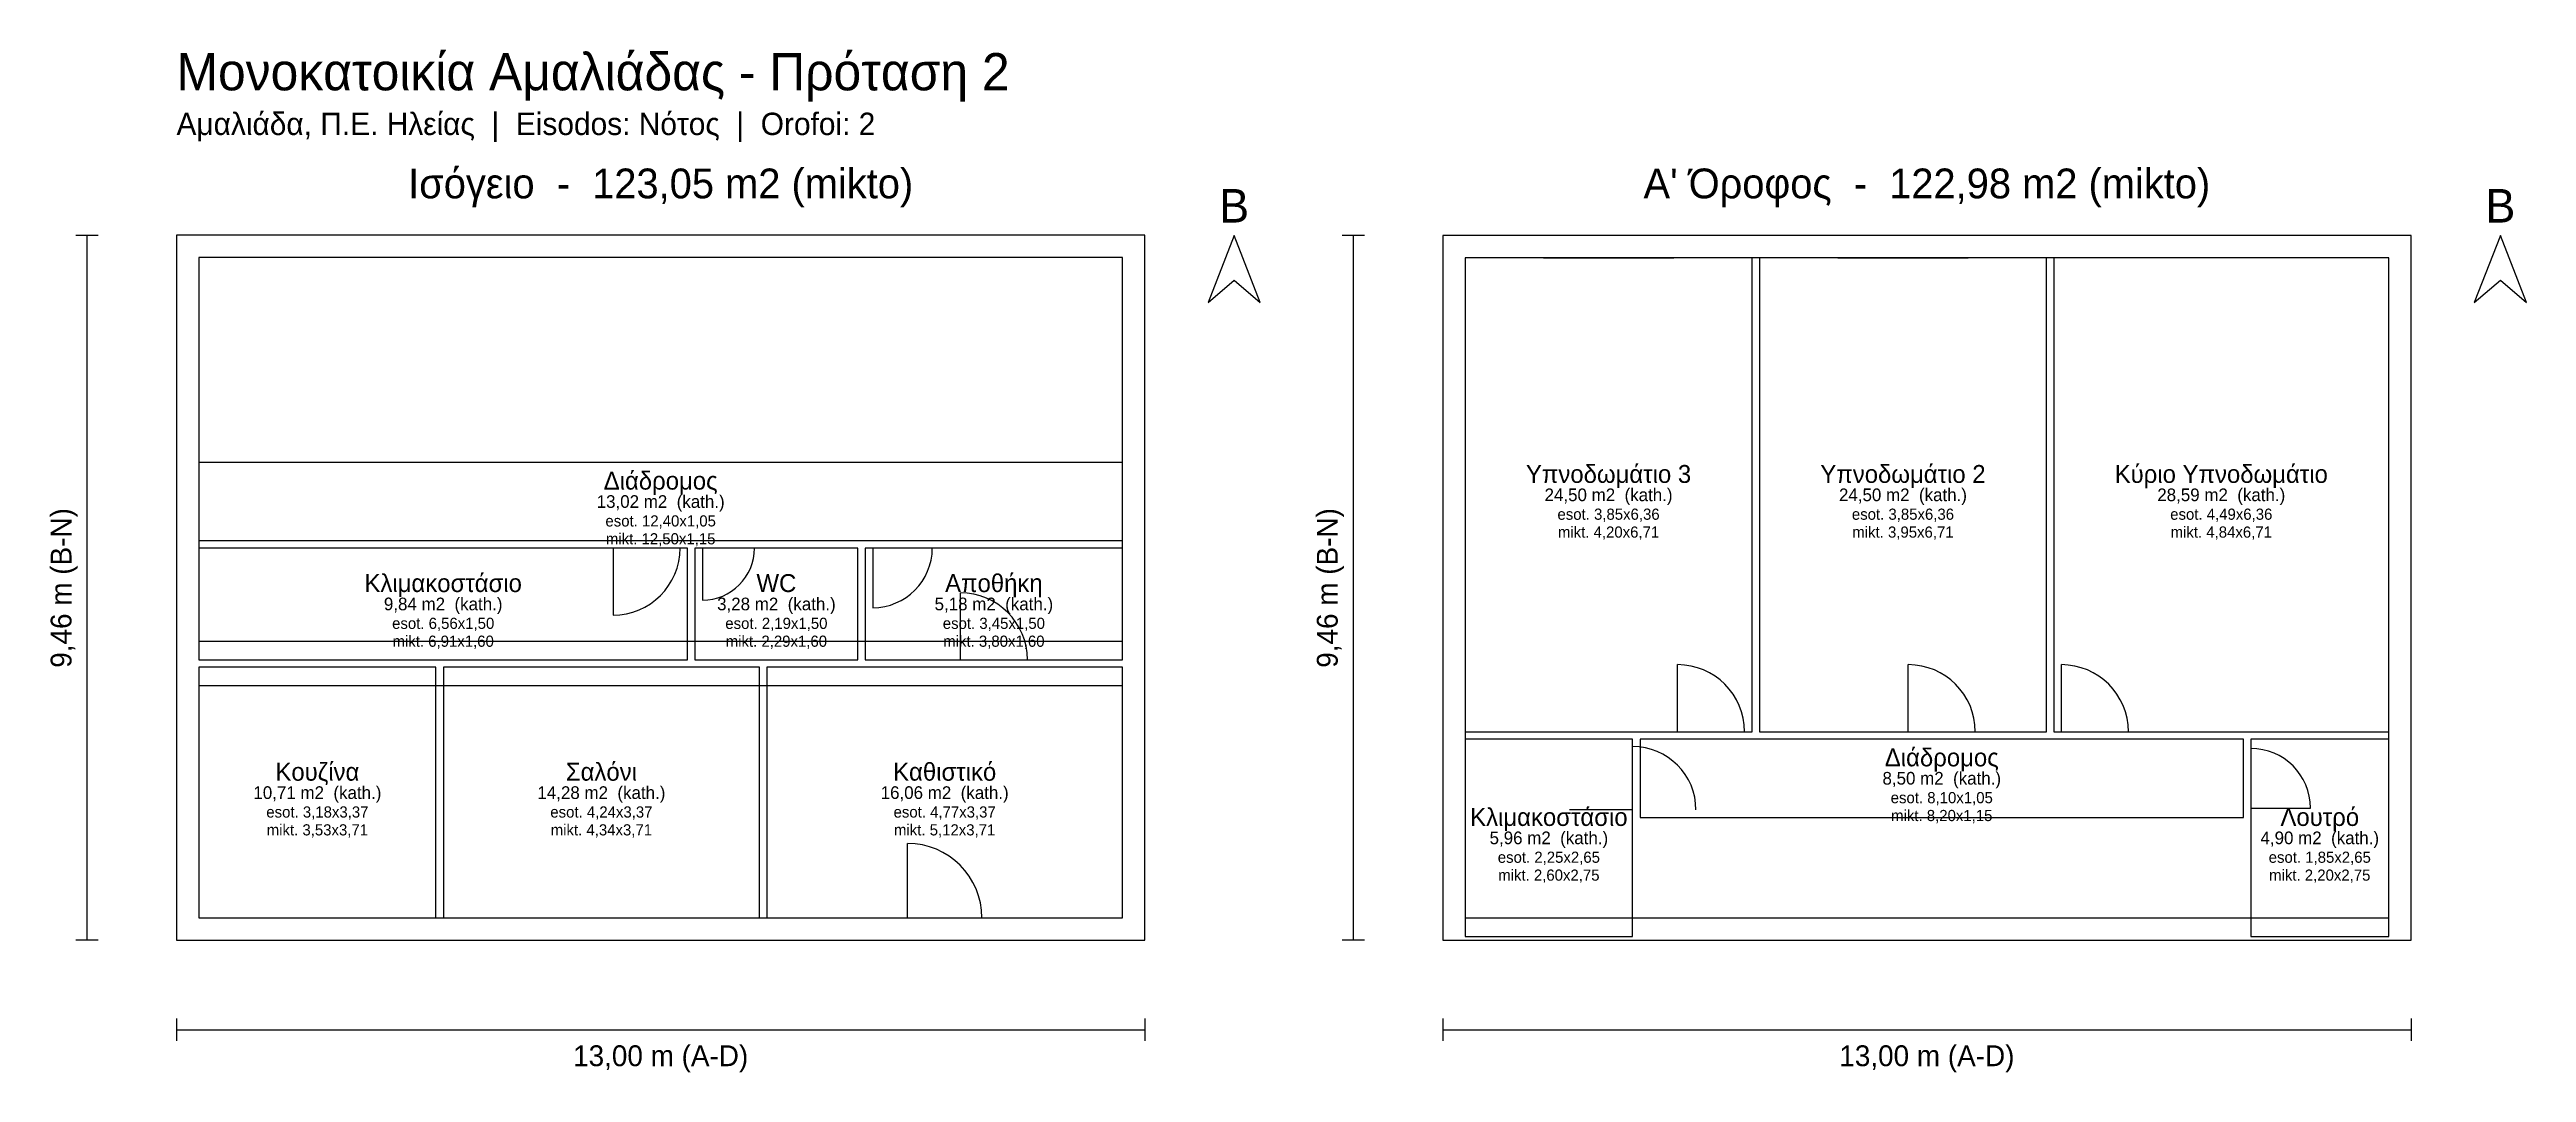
# Model space of a CAD drawing. Header units: metres. Extents: x -1.7 to 31.6, y -1.8 to 12.
import ezdxf
from ezdxf.enums import TextEntityAlignment as Align

# ---------------------------------------------------------------- set-up
doc = ezdxf.new("R2010")
doc.units = ezdxf.units.M
for name, color, linetype in [('DIMS', 4, 'CONTINUOUS'), ('NORTH', 2, 'CONTINUOUS'), ('OPENINGS', 1, 'CONTINUOUS'), ('OUTLINE', 7, 'CONTINUOUS'), ('ROOMS', 3, 'CONTINUOUS'), ('TEXT', 7, 'CONTINUOUS'), ('TITLE', 5, 'CONTINUOUS'), ('WALLS', 8, 'CONTINUOUS')]:
    doc.layers.add(name, color=color, linetype=linetype)

msp = doc.modelspace()

# ---------------------------------------------------------------- linework, layer by layer
at = {"layer": 'DIMS'}
for p, q in [((-1.05, 9.46), (-1.35, 9.46)), ((-1.2, 0), (-1.2, 9.46)), ((15.95, 9.46), (15.65, 9.46)), ((15.8, 0), (15.8, 9.46)), ((-1.05, 0), (-1.35, 0)), ((15.95, 0), (15.65, 0)), ((0, -1.05), (0, -1.35)), ((0, -1.2), (13, -1.2)), ((13, -1.05), (13, -1.35)), ((17, -1.05), (17, -1.35)), ((17, -1.2), (30, -1.2)), ((30, -1.05), (30, -1.35))]:
    msp.add_line(p, q, dxfattribs=at)
at = {"layer": 'NORTH'}
for points in [[(14.2, 9.46), (13.85, 8.56), (14.2, 8.86), (14.55, 8.56)], [(31.2, 9.46), (30.85, 8.56), (31.2, 8.86), (31.55, 8.56)]]:
    msp.add_lwpolyline(points, close=True, dxfattribs=at)
at = {"layer": 'OPENINGS'}
for p, q in [((18.3512, 9.16), (20.1014, 9.16)), ((22.3038, 9.16), (24.054, 9.16)), ((29.7, 4.9591), (29.7, 7.0009)), ((5.8604, 5.265), (5.8604, 4.365)), ((7.0604, 5.265), (7.0604, 4.565)), ((9.3472, 5.265), (9.3472, 4.465)), ((10.5236, 3.765), (10.5236, 4.665)), ((20.1526, 2.8), (20.1526, 3.7)), ((23.25, 2.8), (23.25, 3.7)), ((25.3053, 2.8), (25.3053, 3.7)), ((19.55, 1.75), (18.7, 1.75)), ((27.85, 1.775), (28.65, 1.775)), ((29.7, 0.925), (29.7, 1.825)), ((9.813, 0.3), (9.813, 1.3)), ((1.4413, 0.3), (2.3413, 0.3)), ((5.1944, 0.3), (6.2143, 0.3)), ((9.7393, 0.3), (10.8868, 0.3))]:
    msp.add_line(p, q, dxfattribs=at)
for centre, radius, start, end in [((5.8604, 5.265), 0.9, 270, 360), ((7.0604, 5.265), 0.7, 270, 360), ((9.3472, 5.265), 0.8, 270, 360), ((10.5236, 3.765), 0.9, 0, 90), ((20.1526, 2.8), 0.9, 0, 90), ((23.25, 2.8), 0.9, 0, 90), ((25.3053, 2.8), 0.9, 0, 90), ((19.55, 1.75), 0.85, 0, 90), ((27.85, 1.775), 0.8, 0, 90), ((9.813, 0.3), 1, 0, 90)]:
    msp.add_arc(centre, radius, start, end, dxfattribs=at)
at = {"layer": 'OUTLINE'}
for points in [[(0, 0), (13, 0), (13, 9.465), (0, 9.465)], [(17, 0), (30, 0), (30, 9.46), (17, 9.46)]]:
    msp.add_lwpolyline(points, close=True, dxfattribs=at)
at = {"layer": 'ROOMS'}
for points in [[(17.3, 2.8), (21.1526, 2.8), (21.1526, 9.16), (17.3, 9.16)], [(21.2526, 2.8), (25.1053, 2.8), (25.1053, 9.16), (21.2526, 9.16)], [(25.2053, 2.8), (29.7, 2.8), (29.7, 9.16), (25.2053, 9.16)], [(0.3, 5.365), (12.7, 5.365), (12.7, 6.415), (0.3, 6.415)], [(0.3, 3.765), (6.8604, 3.765), (6.8604, 5.265), (0.3, 5.265)], [(6.9604, 3.765), (9.1472, 3.765), (9.1472, 5.265), (6.9604, 5.265)], [(9.2472, 3.765), (12.7, 3.765), (12.7, 5.265), (9.2472, 5.265)], [(0.3, 0.3), (3.4826, 0.3), (3.4826, 3.665), (0.3, 3.665)], [(3.5826, 0.3), (7.8261, 0.3), (7.8261, 3.665), (3.5826, 3.665)], [(7.9261, 0.3), (12.7, 0.3), (12.7, 3.665), (7.9261, 3.665)], [(17.3, 0.05), (19.55, 0.05), (19.55, 2.7), (17.3, 2.7)], [(19.65, 1.65), (27.75, 1.65), (27.75, 2.7), (19.65, 2.7)], [(27.85, 0.05), (29.7, 0.05), (29.7, 2.7), (27.85, 2.7)]]:
    msp.add_lwpolyline(points, close=True, dxfattribs=at)
at = {"layer": 'WALLS'}
for points in [[(0.3, 4.015), (12.7, 4.015), (12.7, 9.165), (0.3, 9.165)], [(17.3, 0.3), (29.7, 0.3), (29.7, 9.16), (17.3, 9.16)], [(0.3, 0.3), (12.7, 0.3), (12.7, 3.415), (0.3, 3.415)]]:
    msp.add_lwpolyline(points, close=True, dxfattribs=at)

# ---------------------------------------------------------------- texts
at = {"layer": 'DIMS'}
for p in [(-1.55, 4.73), (15.45, 4.73)]:
    msp.add_text('9,46 m (B-N)', height=0.28, rotation=90, dxfattribs=at).set_placement(p, align=Align.MIDDLE_CENTER)
for p in [(6.5, -1.55), (23.5, -1.55)]:
    msp.add_text('13,00 m (A-D)', height=0.28, dxfattribs=at).set_placement(p, align=Align.MIDDLE_CENTER)
at = {"layer": 'NORTH'}
for p in [(14.2, 9.86), (31.2, 9.86)]:
    msp.add_text('B', height=0.45, dxfattribs=at).set_placement(p, align=Align.MIDDLE_CENTER)
at = {"layer": 'TEXT'}
for s, height, p in [('Υπνοδωμάτιο 3', 0.24, (19.2263, 6.26)), ('Υπνοδωμάτιο 2', 0.24, (23.1789, 6.26)), ('Κύριο Υπνοδωμάτιο', 0.24, (27.4526, 6.26)), ('Διάδρομος', 0.24, (6.5, 6.17)), ('24,50 m2  (kath.)', 0.17, (19.2263, 5.98)), ('24,50 m2  (kath.)', 0.17, (23.1789, 5.98)), ('28,59 m2  (kath.)', 0.17, (27.4526, 5.98)), ('13,02 m2  (kath.)', 0.17, (6.5, 5.89)), ('esot. 12,40x1,05', 0.15, (6.5, 5.63)), ('esot. 3,85x6,36', 0.15, (19.2263, 5.72)), ('esot. 3,85x6,36', 0.15, (23.1789, 5.72)), ('esot. 4,49x6,36', 0.15, (27.4526, 5.72)), ('mikt. 12,50x1,15', 0.15, (6.5, 5.39)), ('mikt. 4,20x6,71', 0.15, (19.2263, 5.48)), ('mikt. 3,95x6,71', 0.15, (23.1789, 5.48)), ('mikt. 4,84x6,71', 0.15, (27.4526, 5.48)), ('Κλιμακοστάσιο', 0.24, (3.5802, 4.795)), ('WC', 0.24, (8.0538, 4.795)), ('Αποθήκη', 0.24, (10.9736, 4.795)), ('9,84 m2  (kath.)', 0.17, (3.5802, 4.515)), ('esot. 6,56x1,50', 0.15, (3.5802, 4.255)), ('3,28 m2  (kath.)', 0.17, (8.0538, 4.515)), ('esot. 2,19x1,50', 0.15, (8.0538, 4.255)), ('5,18 m2  (kath.)', 0.17, (10.9736, 4.515)), ('esot. 3,45x1,50', 0.15, (10.9736, 4.255)), ('mikt. 6,91x1,60', 0.15, (3.5802, 4.015)), ('mikt. 2,29x1,60', 0.15, (8.0538, 4.015)), ('mikt. 3,80x1,60', 0.15, (10.9736, 4.015)), ('Κουζίνα', 0.24, (1.8913, 2.2625)), ('Σαλόνι', 0.24, (5.7043, 2.2625)), ('Καθιστικό', 0.24, (10.313, 2.2625)), ('Διάδρομος', 0.24, (23.7, 2.455)), ('10,71 m2  (kath.)', 0.17, (1.8913, 1.9825)), ('14,28 m2  (kath.)', 0.17, (5.7043, 1.9825)), ('16,06 m2  (kath.)', 0.17, (10.313, 1.9825)), ('8,50 m2  (kath.)', 0.17, (23.7, 2.175)), ('esot. 3,18x3,37', 0.15, (1.8913, 1.7225)), ('esot. 4,24x3,37', 0.15, (5.7043, 1.7225)), ('esot. 4,77x3,37', 0.15, (10.313, 1.7225)), ('Κλιμακοστάσιο', 0.24, (18.425, 1.655)), ('esot. 8,10x1,05', 0.15, (23.7, 1.915)), ('mikt. 8,20x1,15', 0.15, (23.7, 1.675)), ('Λουτρό', 0.24, (28.775, 1.655)), ('mikt. 3,53x3,71', 0.15, (1.8913, 1.4825)), ('mikt. 4,34x3,71', 0.15, (5.7043, 1.4825)), ('mikt. 5,12x3,71', 0.15, (10.313, 1.4825)), ('5,96 m2  (kath.)', 0.17, (18.425, 1.375)), ('4,90 m2  (kath.)', 0.17, (28.775, 1.375)), ('esot. 2,25x2,65', 0.15, (18.425, 1.115)), ('esot. 1,85x2,65', 0.15, (28.775, 1.115)), ('mikt. 2,60x2,75', 0.15, (18.425, 0.875)), ('mikt. 2,20x2,75', 0.15, (28.775, 0.875))]:
    msp.add_text(s, height=height, dxfattribs=at).set_placement(p, align=Align.MIDDLE_CENTER)
at = {"layer": 'TITLE'}
for s, height, p in [('Μονοκατοικία Αμαλιάδας - Πρόταση 2', 0.5, (0, 11.66)), ('Αμαλιάδα, Π.Ε. Ηλείας  |  Eisodos: Νότος  |  Orofoi: 2', 0.3, (0, 10.96))]:
    msp.add_text(s, height=height, dxfattribs=at).set_placement(p, align=Align.MIDDLE_LEFT)
for s, p in [('Ισόγειο  -  123,05 m2 (mikto)', (6.5, 10.16)), ("Α' Όροφος  -  122,98 m2 (mikto)", (23.5, 10.16))]:
    msp.add_text(s, height=0.4, dxfattribs=at).set_placement(p, align=Align.MIDDLE_CENTER)

doc.saveas('drawing.dxf')
